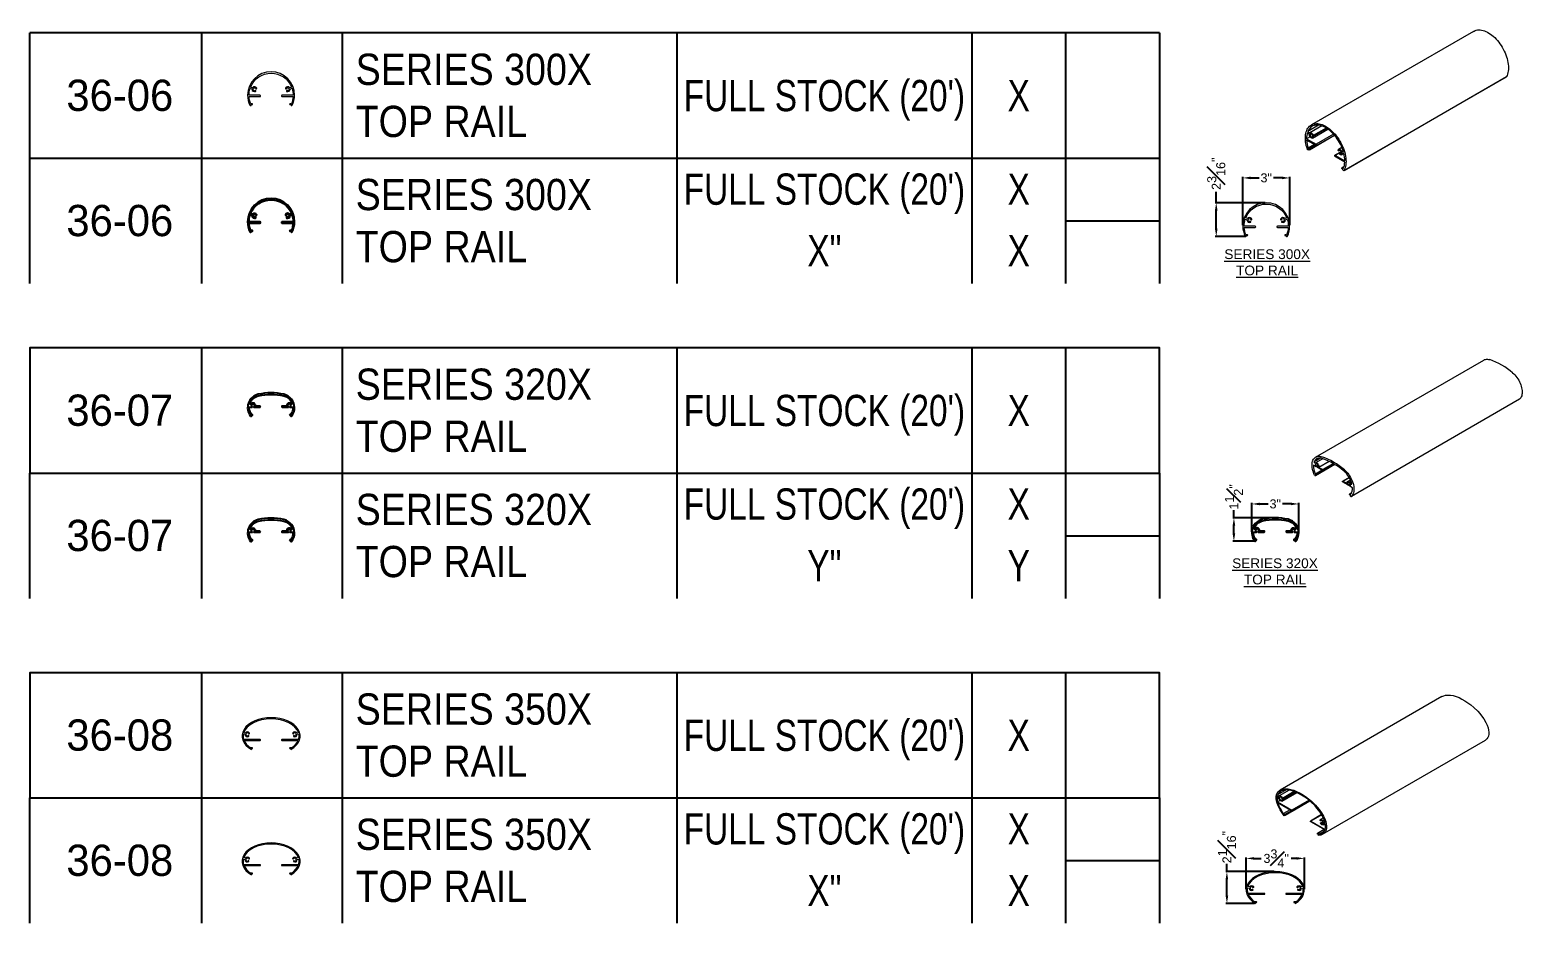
# Model space of a CAD drawing. Header units: inches. Extents: x -333 to 1223, y -450 to 45.
# Drawn here: x 85.8 to 181.2, y -138.1 to -80.9 of the extents above; entities that cross this region are included whole.
import ezdxf
from ezdxf.enums import TextEntityAlignment as Align

# ---------------------------------------------------------------- set-up
doc = ezdxf.new("R2010")
doc.units = ezdxf.units.IN
doc.header["$MEASUREMENT"] = 0
doc.layers.get('Defpoints').update_dxf_attribs({"color": 85})
for name, color, linetype in [('Detail', 251, 'Continuous'), ('Dims', 1, 'Continuous'), ('Lite', 9, 'Continuous'), ('NOTES', 7, 'Continuous'), ('PL', 252, 'Continuous')]:
    doc.layers.add(name, color=color, linetype=linetype)
doc.styles.add('Schedule', font='GOTHIC.TTF', dxfattribs={"width": 0.9})
doc.styles.add('SM0', font='arial.ttf', dxfattribs={"height": 0.575})
doc.styles.get("Standard").update_dxf_attribs({"font": 'arial.ttf'})
doc.styles.add('style-sm', font='arial.ttf', dxfattribs={"height": 0.25})
doc.dimstyles.new('Arch-sm', dxfattribs={"dimtxt": 0.25, "dimasz": 0.25, "dimexe": 0.0625, "dimexo": 0.0625, "dimgap": 0.125, "dimtad": 0, "dimdec": 4, "dimzin": 0, "dimdsep": 46, "dimlunit": 4, "dimtxsty": 'style-sm', "dimcen": 0.09, "dimclrd": 256, "dimclre": 256, "dimclrt": 7, "dimadec": 1, "dimazin": 1, "dimtfac": 1, "dimtdec": 4, "dimtofl": 0, "dimtmove": 0, "dimatfit": 3, "dimfxl": 0.18, "dimfrac": 1, "dimtolj": 1, "dimtzin": 0, "dimlwd": -1, "dimlwe": -1, "dimarcsym": 0})

# ---------------------------------------------------------------- blocks, each defined once
blk = doc.blocks.new('*D42')
at = {"layer": 'Defpoints', "color": 0, "transparency": 16777216}
for p in [(166.95, -111.225), (163.95, -113.06), (166.95, -113.06)]:
    blk.add_point(p, dxfattribs=at)
at = {"layer": 'Dims', "transparency": 16777216}
for p, q in [((163.95, -112.998), (163.95, -111.162)), ((164.45, -111.225), (164.995, -111.225)), ((166.45, -111.225), (165.906, -111.225)), ((166.95, -112.998), (166.95, -111.162))]:
    blk.add_line(p, q, dxfattribs=at)
for points in [[(164.45, -111.141), (164.45, -111.308), (163.95, -111.225)], [(166.45, -111.141), (166.45, -111.308), (166.95, -111.225)]]:
    blk.add_solid(points, dxfattribs=at)
at = {"layer": 'Dims', "color": 7, "transparency": 16777216, "insert": (165.45, -111.225), "char_height": 0.575, "attachment_point": 5, "style": 'SM0'}
blk.add_mtext('\\A1;3"', dxfattribs=at)
blk = doc.blocks.new('*D43')
at = {"layer": 'Defpoints', "color": 0, "transparency": 16777216}
for p in [(162.803, -112.115), (165.45, -112.115), (164.167, -113.615)]:
    blk.add_point(p, dxfattribs=at)
at = {"layer": 'Dims', "transparency": 16777216}
for p, q in [((162.803, -112.115), (162.803, -111.615)), ((165.388, -112.115), (162.741, -112.115)), ((162.803, -113.115), (162.803, -112.615)), ((164.105, -113.615), (162.741, -113.615))]:
    blk.add_line(p, q, dxfattribs=at)
for points in [[(162.72, -112.615), (162.887, -112.615), (162.803, -112.115)], [(162.72, -113.115), (162.887, -113.115), (162.803, -113.615)]]:
    blk.add_solid(points, dxfattribs=at)
at = {"layer": 'Dims', "color": 7, "transparency": 16777216, "insert": (162.803, -110.775), "char_height": 0.575, "attachment_point": 5, "rotation": 90, "style": 'SM0'}
blk.add_mtext('\\A1;1{\\H1.000000x;\\S1#2;}"', dxfattribs=at)
blk = doc.blocks.new('*D21')
at = {"layer": 'Defpoints', "color": 0, "transparency": 16777216}
for p in [(166.371, -90.36), (163.371, -93.446), (166.371, -93.446)]:
    blk.add_point(p, dxfattribs=at)
at = {"layer": 'Dims', "transparency": 16777216}
for p, q in [((163.371, -93.383), (163.371, -90.297)), ((163.871, -90.36), (164.415, -90.36)), ((165.871, -90.36), (165.326, -90.36)), ((166.371, -93.383), (166.371, -90.297))]:
    blk.add_line(p, q, dxfattribs=at)
for points in [[(163.871, -90.276), (163.871, -90.443), (163.371, -90.36)], [(165.871, -90.276), (165.871, -90.443), (166.371, -90.36)]]:
    blk.add_solid(points, dxfattribs=at)
at = {"layer": 'Dims', "color": 7, "transparency": 16777216, "insert": (164.871, -90.36), "char_height": 0.575, "attachment_point": 5, "style": 'SM0'}
blk.add_mtext('\\A1;3"', dxfattribs=at)
blk = doc.blocks.new('*D22')
at = {"layer": 'Defpoints', "color": 0, "transparency": 16777216}
for p in [(164.871, -91.946), (161.673, -94.111), (163.556, -94.111)]:
    blk.add_point(p, dxfattribs=at)
at = {"layer": 'Dims', "transparency": 16777216}
for p, q in [((161.673, -91.946), (161.673, -91.24)), ((164.808, -91.946), (161.61, -91.946)), ((161.673, -93.611), (161.673, -92.446)), ((163.494, -94.111), (161.61, -94.111))]:
    blk.add_line(p, q, dxfattribs=at)
for points in [[(161.589, -92.446), (161.756, -92.446), (161.673, -91.946)], [(161.589, -93.611), (161.756, -93.611), (161.673, -94.111)]]:
    blk.add_solid(points, dxfattribs=at)
at = {"layer": 'Dims', "color": 7, "transparency": 16777216, "insert": (161.673, -90.092), "char_height": 0.575, "attachment_point": 5, "rotation": 90, "style": 'SM0'}
blk.add_mtext('\\A1;2{\\H1.000000x;\\S3#16;}"', dxfattribs=at)
blk = doc.blocks.new('36-06-BLOCK-2')
for p, q in [((10.993, 0), (10.993, -8.015)), ((19.993, 0), (19.993, -8.015)), ((41.402, 0), (41.402, -8.015)), ((60.27, 0), (60.27, -8.015)), ((66.27, 0), (66.27, -8.015)), ((66.27, -4.007), (72.27, -4.007))]:
    blk.add_line(p, q)
blk.add_lwpolyline([(0, -8.015), (0, 0), (72.27, 0), (72.27, -8.015)])
blk.add_lwpolyline([(14.215, -3.686, 0.550447), (14.44, -3.828, 1), (14.413, -3.771, -0.550447), (14.278, -3.686, -0.804896), (14.458, -3.646, 1), (14.515, -3.62, 0.573199), (14.245, -3.593), (14.123, -3.549, -0.677505), (16.747, -3.549), (16.625, -3.593, 0.573199), (16.354, -3.62, 0.108097), (16.352, -3.633, 0.804896), (16.412, -3.646, -2.433516), (16.457, -3.771, 0.550447), (16.412, -3.8, 0.289951), (16.43, -3.828, 0.573199), (16.655, -3.675), (16.777, -3.63, -0.079736), (16.848, -4.072), (16.148, -4.072, 0.414214), (16.104, -4.116, 0.414214), (16.148, -4.159), (16.845, -4.159, -0.085132), (16.736, -4.624), (16.647, -4.624, 0.414214), (16.622, -4.649, 0.414214), (16.647, -4.674), (16.709, -4.674), (16.709, -4.694, 0.800743), (16.792, -4.712, 0.110653), (16.935, -4.072, 1), (13.935, -4.072, 0.110653), (14.078, -4.712, 0.800743), (14.161, -4.694), (14.161, -4.674), (14.223, -4.674, 1), (14.223, -4.624), (14.134, -4.624, -0.085132), (14.025, -4.159), (14.722, -4.159, 1), (14.722, -4.072), (14.022, -4.072, -0.079736), (14.093, -3.63), (14.215, -3.675, 0.017296)], format="xyb", close=True)
at = {"layer": 'NOTES', "style": 'Schedule'}
blk.add_text('36-06', height=2, dxfattribs=at).set_placement((5.755, -3.99), align=Align.MIDDLE_CENTER)
at = {"layer": 'NOTES', "insert": (20.847, -4.007), "char_height": 2, "width": 16.94967, "attachment_point": 4, "style": 'Schedule'}
blk.add_mtext('SERIES 300X TOP RAIL', dxfattribs=at)
at = {"layer": 'NOTES', "style": 'Schedule', "width": 0.8}
for tag, p in [('QTY', (63.27, -1.98)), ('LEN', (50.836, -1.98)), ('LEN2', (50.836, -5.925)), ('QTY2', (63.27, -5.925))]:
    blk.add_attdef(tag, text='', height=2, dxfattribs=at).set_placement(p, align=Align.MIDDLE_CENTER)
blk = doc.blocks.new('S300XTR')
at = {"layer": 'Detail', "lineweight": 0}
for p, q in [((9.504, 6.054), (-0.871, 0.065)), ((1.215, -2.853), (11.607, 3.147)), ((1.222, -2.845), (11.614, 3.154)), ((-0.406, 0.048), (-1.089, -0.347)), ((-0.203, 0.001), (-0.969, -0.441)), ((-0.952, -0.691), (-1.176, -0.82)), ((-1.176, -0.82), (-0.57, -1.17)), ((-0.57, -1.257), (-1.174, -0.908)), ((-1.009, -0.519), (-1.115, -0.413)), ((-1.089, -0.347), (-0.983, -0.452)), ((-0.987, -1.524), (0.613, -0.6)), ((0.123, -0.16), (-0.838, -0.714)), ((-0.807, -0.783), (0.192, -0.206)), ((-0.754, -0.647), (0.107, -0.149)), ((0.083, -0.134), (-0.749, -0.614)), ((0.547, -0.525), (-0.57, -1.17)), ((-0.543, -1.26), (0.609, -0.595)), ((-0.676, -1.196), (-1.079, -1.428)), ((-1.079, -1.428), (-1.002, -1.473)), ((-1.067, -1.536), (-1.023, -1.511)), ((-1.002, -1.523), (-1.056, -1.492)), ((-1.056, -1.492), (-1.056, -1.511)), ((-1.039, -1.502), (-1.056, -1.511)), ((-0.599, -1.24), (-1.002, -1.473)), ((0.896, -1.732), (0.638, -1.88)), ((0.895, -1.75), (0.665, -1.883)), ((0.665, -1.883), (1.271, -2.233)), ((1.087, -1.38), (0.871, -1.504)), ((0.888, -1.595), (0.938, -1.566)), ((0.934, -1.565), (0.893, -1.589)), ((1.032, -1.649), (0.902, -1.725)), ((1.042, -1.673), (0.933, -1.736)), ((1.064, -1.838), (1.208, -1.755)), ((1.164, -1.592), (1.078, -1.642)), ((1.078, -1.642), (1.184, -1.659)), ((1.21, -1.755), (1.104, -1.739)), ((1.269, -2.319), (0.665, -1.97)), ((1.221, -2.603), (1.082, -2.683)), ((1.217, -2.615), (1.097, -2.685)), ((1.097, -2.685), (1.174, -2.729)), ((1.151, -2.765), (1.097, -2.735)), ((1.151, -2.785), (1.151, -2.765))]:
    blk.add_line(p, q, dxfattribs=at)
at = {"layer": 'Detail', "lineweight": 0, "flags": 128}
for points in [[(9.504, 6.054), (9.537, 6.074), (9.608, 6.106), (9.683, 6.13), (9.762, 6.145), (9.845, 6.15), (9.931, 6.147), (10.02, 6.135), (10.111, 6.115), (10.204, 6.085), (10.298, 6.047), (10.392, 6), (10.487, 5.945), (10.582, 5.882), (10.676, 5.812), (10.769, 5.735), (10.86, 5.651), (10.948, 5.56), (11.034, 5.464), (11.117, 5.362), (11.197, 5.256), (11.272, 5.145), (11.342, 5.031), (11.408, 4.914), (11.469, 4.795), (11.524, 4.674), (11.574, 4.551), (11.617, 4.429), (11.654, 4.306), (11.684, 4.185), (11.708, 4.065), (11.725, 3.947), (11.736, 3.832), (11.739, 3.721), (11.735, 3.613), (11.725, 3.51), (11.707, 3.412), (11.683, 3.32), (11.652, 3.234), (11.615, 3.155)], [(11.615, 3.155), (11.607, 3.147)], [(-1.127, -1.488), (-1.165, -1.366), (-1.196, -1.244), (-1.22, -1.124), (-1.237, -1.006), (-1.248, -0.891), (-1.252, -0.78), (-1.248, -0.672), (-1.238, -0.569), (-1.221, -0.471), (-1.197, -0.378), (-1.167, -0.292), (-1.13, -0.212), (-1.086, -0.14), (-1.037, -0.074), (-0.982, -0.017), (-0.921, 0.032), (-0.855, 0.073), (-0.784, 0.106), (-0.709, 0.13), (-0.63, 0.145), (-0.547, 0.15), (-0.461, 0.147), (-0.372, 0.135), (-0.281, 0.115), (-0.189, 0.085), (-0.095, 0.047), (0, 0), (0.095, -0.055), (0.19, -0.118), (0.284, -0.188), (0.376, -0.265), (0.467, -0.349), (0.556, -0.44), (0.642, -0.536), (0.725, -0.638), (0.804, -0.744), (0.879, -0.855), (0.95, -0.969), (1.016, -1.086), (1.077, -1.205), (1.132, -1.326), (1.181, -1.449), (1.225, -1.571), (1.262, -1.694), (1.292, -1.815), (1.316, -1.935), (1.333, -2.053), (1.343, -2.168), (1.347, -2.279), (1.343, -2.387), (1.332, -2.49), (1.315, -2.588), (1.291, -2.68), (1.26, -2.766), (1.222, -2.845)], [(1.184, -1.659), (1.146, -1.537), (1.101, -1.416), (1.05, -1.296), (0.993, -1.176), (0.931, -1.059), (0.864, -0.945), (0.791, -0.834), (0.714, -0.727), (0.634, -0.624), (0.549, -0.527), (0.462, -0.436), (0.373, -0.352), (0.281, -0.274), (0.188, -0.204), (0.095, -0.142), (0.001, -0.087), (-0.093, -0.042), (-0.186, -0.005), (-0.278, 0.023), (-0.367, 0.042), (-0.454, 0.052), (-0.539, 0.052), (-0.619, 0.043), (-0.696, 0.025), (-0.769, -0.002), (-0.836, -0.039), (-0.898, -0.084), (-0.955, -0.138), (-1.006, -0.2), (-1.051, -0.269), (-1.089, -0.347)], [(-0.814, -0.785), (-0.844, -0.779), (-0.876, -0.764), (-0.907, -0.741), (-0.936, -0.711), (-0.962, -0.676), (-0.983, -0.637), (-0.999, -0.596), (-1.007, -0.556), (-1.009, -0.519)], [(-0.983, -0.452), (-0.962, -0.438), (-0.936, -0.432), (-0.906, -0.437), (-0.875, -0.45), (-0.844, -0.471), (-0.814, -0.5), (-0.787, -0.535), (-0.765, -0.574), (-0.749, -0.614)], [(-0.798, -0.612), (-0.812, -0.581), (-0.83, -0.553), (-0.852, -0.529), (-0.876, -0.512), (-0.9, -0.504), (-0.921, -0.504), (-0.938, -0.514), (-0.95, -0.532), (-0.954, -0.556), (-0.952, -0.585), (-0.943, -0.616), (-0.928, -0.647), (-0.908, -0.674), (-0.885, -0.695), (-0.861, -0.709), (-0.838, -0.714)], [(-0.838, -0.714), (-0.827, -0.717), (-0.817, -0.725), (-0.808, -0.737), (-0.801, -0.75), (-0.799, -0.764), (-0.8, -0.775), (-0.806, -0.782), (-0.814, -0.785)], [(-0.749, -0.614), (-0.746, -0.628), (-0.748, -0.639), (-0.754, -0.646), (-0.762, -0.648), (-0.773, -0.645), (-0.783, -0.637), (-0.792, -0.626), (-0.798, -0.612)], [(-1.056, -1.511), (-1.058, -1.524), (-1.064, -1.534), (-1.073, -1.538), (-1.085, -1.537), (-1.098, -1.53), (-1.11, -1.519), (-1.12, -1.505), (-1.127, -1.488)], [(-1.002, -1.473), (-0.994, -1.479), (-0.987, -1.489), (-0.982, -1.5), (-0.981, -1.51), (-0.982, -1.519), (-0.987, -1.524), (-0.994, -1.526), (-1.002, -1.523)], [(-0.57, -1.17), (-0.555, -1.182), (-0.543, -1.198), (-0.535, -1.217), (-0.532, -1.235), (-0.535, -1.25), (-0.543, -1.26), (-0.555, -1.262), (-0.57, -1.257)], [(0.665, -1.97), (0.65, -1.958), (0.638, -1.942), (0.63, -1.923), (0.627, -1.905), (0.63, -1.89), (0.638, -1.88), (0.65, -1.878), (0.665, -1.883)], [(0.893, -1.589), (0.887, -1.595), (0.878, -1.596), (0.868, -1.592), (0.857, -1.583), (0.849, -1.571), (0.843, -1.557), (0.841, -1.544), (0.844, -1.534)], [(0.844, -1.534), (0.86, -1.512), (0.882, -1.499), (0.909, -1.495), (0.939, -1.5), (0.97, -1.515), (1.001, -1.538), (1.031, -1.568), (1.057, -1.603), (1.078, -1.642)], [(0.933, -1.736), (0.956, -1.758), (0.98, -1.772), (1.003, -1.777), (1.023, -1.773), (1.038, -1.76), (1.047, -1.74), (1.05, -1.713), (1.045, -1.683), (1.033, -1.652), (1.016, -1.623), (0.995, -1.597), (0.971, -1.579), (0.947, -1.568), (0.925, -1.566), (0.907, -1.573), (0.893, -1.589)], [(0.909, -1.78), (0.901, -1.767), (0.895, -1.754), (0.894, -1.741), (0.896, -1.73), (0.903, -1.724), (0.912, -1.723), (0.922, -1.727), (0.933, -1.736)], [(1.104, -1.739), (1.102, -1.774), (1.094, -1.804), (1.078, -1.827), (1.057, -1.842), (1.031, -1.847), (1.002, -1.843), (0.971, -1.83), (0.939, -1.809), (0.909, -1.78)], [(1.097, -2.735), (1.089, -2.728), (1.082, -2.718), (1.077, -2.708), (1.076, -2.697), (1.077, -2.688), (1.082, -2.683), (1.089, -2.682), (1.097, -2.685)], [(1.222, -2.845), (1.215, -2.853), (1.205, -2.855), (1.193, -2.852), (1.18, -2.844), (1.168, -2.832), (1.159, -2.817), (1.153, -2.801), (1.151, -2.785)]]:
    blk.add_lwpolyline(points, dxfattribs=at)
at = {"layer": 'Detail', "lineweight": 0}
for centre, radius, start, end in [((0.086, -0.803), 1.262, 162.02939, 180.78497), ((1.02, -0.776), 2.198, 183.44321, 197.25229), ((-0.75, -2.25), 2.022, 0.49007, 14.17281), ((0.153, -2.277), 1.116, 336.10328, 357.84232)]:
    blk.add_arc(centre, radius, start, end, dxfattribs=at)
blk = doc.blocks.new('36-07-BLOCK-1')
for p, q in [((10.993, 0), (10.993, -8.015)), ((19.993, 0), (19.993, -8.015)), ((41.402, 0), (41.402, -8.015)), ((60.27, 0), (60.27, -8.015)), ((66.27, 0), (66.27, -8.015))]:
    blk.add_line(p, q)
blk.add_lwpolyline([(72.27, -8.015), (72.27, 0), (0, 0), (0, -8.015)])
blk.add_lwpolyline([(16.685, -3.686, -0.260812), (16.64, -3.766, 0.756782), (16.646, -3.788), (16.834, -3.788, -0.012579), (16.835, -3.827, -0.152838), (16.697, -4.269), (16.647, -4.269, 1), (16.647, -4.319), (16.698, -4.319), (16.698, -4.382), (16.718, -4.382, 0.230644), (16.749, -4.367, 0.167561), (16.935, -3.827, 0.350015), (16.254, -2.974, 0.112494), (14.616, -2.974, 0.549822), (14.121, -4.367, 0.230644), (14.152, -4.382), (14.172, -4.382), (14.172, -4.319), (14.223, -4.319, 1), (14.223, -4.269), (14.173, -4.269, -0.165736), (14.036, -3.788), (14.223, -3.788, 0.414214), (14.235, -3.776, 0.260812), (14.23, -3.766, -0.260812), (14.185, -3.686, -1), (14.372, -3.686, -0.260812), (14.328, -3.766, 0.756782), (14.334, -3.788), (14.548, -3.788), (14.56, -3.776), (14.572, -3.788), (14.716, -3.788, 0.414214), (14.747, -3.757, 0.414214), (14.716, -3.726), (14.43, -3.726, 0.063744), (14.435, -3.686, 0.718384), (14.154, -3.592, -0.865146), (14.085, -3.553, -0.251537), (14.638, -3.071, -0.112494), (16.232, -3.071, -0.251537), (16.785, -3.553, -0.090509), (16.788, -3.567, -0.718384), (16.716, -3.592, 0.819663), (16.44, -3.726), (16.154, -3.726, 1), (16.154, -3.788), (16.298, -3.788), (16.31, -3.776), (16.322, -3.788), (16.536, -3.788, 0.414214), (16.548, -3.776, 0.260812), (16.542, -3.766, -0.260812), (16.498, -3.686, -1)], format="xyb", close=True)
at = {"layer": 'NOTES', "style": 'Schedule'}
blk.add_text('36-07', height=2, dxfattribs=at).set_placement((5.755, -3.99), align=Align.MIDDLE_CENTER)
at = {"layer": 'NOTES', "insert": (20.847, -4.007), "char_height": 2, "width": 16.94967, "attachment_point": 4, "style": 'Schedule'}
blk.add_mtext('SERIES 320X TOP RAIL', dxfattribs=at)
at = {"layer": 'NOTES', "style": 'Schedule', "width": 0.8}
for tag, p in [('LEN', (50.836, -4.007)), ('QTY', (63.27, -4.007))]:
    blk.add_attdef(tag, text='', height=2, dxfattribs=at).set_placement(p, align=Align.MIDDLE_CENTER)
blk = doc.blocks.new('36-07-BLOCK-2')
for p, q in [((10.993, 0), (10.993, -8.015)), ((19.993, 0), (19.993, -8.015)), ((41.402, 0), (41.402, -8.015)), ((60.27, 0), (60.27, -8.015)), ((66.27, 0), (66.27, -8.015)), ((66.27, -4.007), (72.27, -4.007))]:
    blk.add_line(p, q)
blk.add_lwpolyline([(0, -8.015), (0, 0), (72.27, 0), (72.27, -8.015)])
blk.add_lwpolyline([(16.685, -3.686, -0.260812), (16.64, -3.766, 0.756782), (16.646, -3.788), (16.834, -3.788, -0.012579), (16.835, -3.827, -0.152838), (16.697, -4.269), (16.647, -4.269, 1), (16.647, -4.319), (16.698, -4.319), (16.698, -4.382), (16.718, -4.382, 0.230644), (16.749, -4.367, 0.167561), (16.935, -3.827, 0.350015), (16.254, -2.974, 0.112494), (14.616, -2.974, 0.549822), (14.121, -4.367, 0.230644), (14.152, -4.382), (14.172, -4.382), (14.172, -4.319), (14.223, -4.319, 1), (14.223, -4.269), (14.173, -4.269, -0.165736), (14.036, -3.788), (14.223, -3.788, 0.414214), (14.235, -3.776, 0.260812), (14.23, -3.766, -0.260812), (14.185, -3.686, -1), (14.372, -3.686, -0.260812), (14.328, -3.766, 0.756782), (14.334, -3.788), (14.548, -3.788), (14.56, -3.776), (14.572, -3.788), (14.716, -3.788, 0.414214), (14.747, -3.757, 0.414214), (14.716, -3.726), (14.43, -3.726, 0.063744), (14.435, -3.686, 0.718384), (14.154, -3.592, -0.865146), (14.085, -3.553, -0.251537), (14.638, -3.071, -0.112494), (16.232, -3.071, -0.251537), (16.785, -3.553, -0.090509), (16.788, -3.567, -0.718384), (16.716, -3.592, 0.819663), (16.44, -3.726), (16.154, -3.726, 1), (16.154, -3.788), (16.298, -3.788), (16.31, -3.776), (16.322, -3.788), (16.536, -3.788, 0.414214), (16.548, -3.776, 0.260812), (16.542, -3.766, -0.260812), (16.498, -3.686, -1)], format="xyb", close=True)
at = {"layer": 'NOTES', "style": 'Schedule'}
blk.add_text('36-07', height=2, dxfattribs=at).set_placement((5.755, -3.99), align=Align.MIDDLE_CENTER)
at = {"layer": 'NOTES', "insert": (20.847, -4.007), "char_height": 2, "width": 16.94967, "attachment_point": 4, "style": 'Schedule'}
blk.add_mtext('SERIES 320X TOP RAIL', dxfattribs=at)
at = {"layer": 'NOTES', "style": 'Schedule', "width": 0.8}
for tag, p in [('QTY', (63.27, -1.98)), ('LEN', (50.836, -1.98)), ('LEN2', (50.836, -5.925)), ('QTY2', (63.27, -5.925))]:
    blk.add_attdef(tag, text='', height=2, dxfattribs=at).set_placement(p, align=Align.MIDDLE_CENTER)
blk = doc.blocks.new('*D115')
at = {"layer": 'Defpoints', "color": 0, "transparency": 16777216}
for p in [(165.45, -134.752), (162.355, -136.793), (164.188, -136.793)]:
    blk.add_point(p, dxfattribs=at)
at = {"layer": 'Dims', "transparency": 16777216}
for p, q in [((162.355, -134.752), (162.355, -134.252)), ((165.388, -134.752), (162.292, -134.752)), ((162.355, -136.293), (162.355, -135.252)), ((164.125, -136.793), (162.292, -136.793))]:
    blk.add_line(p, q, dxfattribs=at)
for points in [[(162.271, -135.252), (162.438, -135.252), (162.355, -134.752)], [(162.271, -136.293), (162.438, -136.293), (162.355, -136.793)]]:
    blk.add_solid(points, dxfattribs=at)
at = {"layer": 'Dims', "color": 7, "transparency": 16777216, "insert": (162.355, -133.187), "char_height": 0.575, "attachment_point": 5, "rotation": 90, "style": 'SM0'}
blk.add_mtext('\\A1;2{\\H1.000000x;\\S1#16;}"', dxfattribs=at)
blk = doc.blocks.new('*D116')
at = {"layer": 'Defpoints', "color": 0, "transparency": 16777216}
for p in [(167.31, -133.907), (163.59, -135.929), (167.31, -135.929)]:
    blk.add_point(p, dxfattribs=at)
at = {"layer": 'Dims', "transparency": 16777216}
for p, q in [((163.59, -135.866), (163.59, -133.844)), ((164.09, -133.907), (164.55, -133.907)), ((166.81, -133.907), (166.465, -133.907)), ((167.31, -135.866), (167.31, -133.844))]:
    blk.add_line(p, q, dxfattribs=at)
for points in [[(164.09, -133.823), (164.09, -133.99), (163.59, -133.907)], [(166.81, -133.823), (166.81, -133.99), (167.31, -133.907)]]:
    blk.add_solid(points, dxfattribs=at)
at = {"layer": 'Dims', "color": 7, "transparency": 16777216, "insert": (165.507, -133.907), "char_height": 0.575, "attachment_point": 5, "style": 'SM0'}
blk.add_mtext('\\A1;3{\\H1.000000x;\\S3#4;}"', dxfattribs=at)
blk = doc.blocks.new('S350XTR')
at = {"layer": 'Detail', "linetype": 'Continuous', "lineweight": 0}
for p, q in [((8.917, 6.263), (-1.439, 0.285)), ((1.283, -2.544), (11.698, 3.469)), ((-1.039, 0.292), (-1.595, -0.029)), ((-0.863, 0.276), (-1.49, -0.086)), ((-0.453, 0.159), (-1.352, -0.36)), ((-1.319, -0.428), (-0.367, 0.121)), ((-1.279, -0.28), (-0.493, 0.174)), ((-0.528, 0.186), (-1.274, -0.245)), ((-1.53, -0.177), (-1.615, -0.101)), ((-1.595, -0.029), (-1.511, -0.105)), ((-1.432, -0.383), (-1.595, -0.477)), ((-1.595, -0.477), (-0.679, -1.006)), ((-0.679, -1.056), (-1.579, -0.537)), ((0.471, -0.414), (-1.171, -1.362)), ((-1.112, -1.326), (0.469, -0.413)), ((0.42, -0.372), (-0.679, -1.006)), ((-0.663, -1.058), (0.463, -0.408)), ((-0.801, -0.986), (-1.215, -1.225)), ((-1.215, -1.225), (-1.127, -1.275)), ((-1.127, -1.324), (-1.171, -1.299)), ((-1.171, -1.299), (-1.171, -1.362)), ((-0.713, -1.036), (-1.127, -1.275)), ((1.224, -1.286), (0.508, -1.699)), ((1.228, -1.293), (0.523, -1.7)), ((0.523, -1.7), (1.44, -2.229)), ((1.424, -2.27), (0.523, -1.75)), ((1.334, -1.494), (1.141, -1.605)), ((1.162, -1.689), (1.201, -1.667)), ((1.296, -1.739), (1.163, -1.816)), ((1.198, -1.667), (1.166, -1.685)), ((1.309, -1.765), (1.196, -1.831)), ((1.335, -1.941), (1.451, -1.874)), ((1.421, -1.722), (1.356, -1.76)), ((1.356, -1.76), (1.439, -1.781)), ((1.459, -1.876), (1.375, -1.854)), ((1.377, -2.243), (0.957, -2.485)), ((1.385, -2.248), (0.972, -2.487)), ((0.972, -2.487), (1.059, -2.537)), ((1.015, -2.561), (0.972, -2.536)), ((1.015, -2.624), (1.015, -2.561)), ((1.371, -2.357), (1.059, -2.537))]:
    blk.add_line(p, q, dxfattribs=at)
at = {"layer": 'Detail', "linetype": 'Continuous', "lineweight": 0, "flags": 128}
for points in [[(8.917, 6.263), (9.04, 6.325), (9.138, 6.352), (9.243, 6.367), (9.472, 6.359), (9.647, 6.326), (9.826, 6.273), (10.013, 6.199), (10.202, 6.108), (10.392, 6), (10.582, 5.875), (10.775, 5.731), (10.965, 5.571), (11.214, 5.327), (11.336, 5.19), (11.452, 5.046), (11.6, 4.837), (11.732, 4.609), (11.811, 4.439), (11.874, 4.263), (11.908, 4.12), (11.924, 3.98), (11.92, 3.853), (11.896, 3.737), (11.857, 3.642), (11.802, 3.561), (11.698, 3.469)], [(-1.171, -1.362), (-1.309, -1.176), (-1.437, -0.975), (-1.545, -0.766), (-1.631, -0.544), (-1.667, -0.401), (-1.686, -0.259), (-1.685, -0.13), (-1.664, -0.011), (-1.627, 0.086), (-1.574, 0.169), (-1.475, 0.262), (-1.353, 0.325), (-1.254, 0.352), (-1.149, 0.367), (-0.92, 0.359), (-0.745, 0.326), (-0.566, 0.273), (-0.379, 0.199), (-0.19, 0.108), (0, 0), (0.19, -0.125), (0.383, -0.269), (0.573, -0.429), (0.822, -0.673), (0.943, -0.81), (1.06, -0.954), (1.207, -1.163), (1.34, -1.391), (1.419, -1.561), (1.482, -1.737), (1.516, -1.88), (1.532, -2.02), (1.528, -2.147), (1.504, -2.263), (1.464, -2.358), (1.41, -2.439), (1.306, -2.53), (1.179, -2.591), (1.015, -2.624)], [(1.439, -1.781), (1.386, -1.612), (1.31, -1.439), (1.188, -1.222), (1.043, -1.013), (0.924, -0.864), (0.799, -0.724), (0.532, -0.465), (0.339, -0.305), (0.143, -0.163), (-0.06, -0.034), (-0.263, 0.075), (-0.462, 0.163), (-0.658, 0.231), (-0.856, 0.276), (-1.047, 0.293), (-1.197, 0.281), (-1.337, 0.242), (-1.458, 0.169), (-1.557, 0.054), (-1.595, -0.029)], [(-1.324, -0.43), (-1.357, -0.427), (-1.392, -0.413), (-1.427, -0.387), (-1.461, -0.353), (-1.489, -0.312), (-1.511, -0.267), (-1.525, -0.221), (-1.53, -0.177)], [(-1.511, -0.105), (-1.489, -0.085), (-1.46, -0.077), (-1.427, -0.081), (-1.392, -0.097), (-1.357, -0.123), (-1.324, -0.158), (-1.296, -0.2), (-1.274, -0.245)], [(-1.322, -0.248), (-1.343, -0.208), (-1.372, -0.175), (-1.404, -0.153), (-1.435, -0.147), (-1.459, -0.158), (-1.473, -0.183), (-1.475, -0.219), (-1.465, -0.26), (-1.443, -0.301), (-1.414, -0.334), (-1.382, -0.354), (-1.352, -0.36)], [(-1.352, -0.36), (-1.342, -0.361), (-1.331, -0.368), (-1.322, -0.379), (-1.314, -0.392), (-1.311, -0.406), (-1.311, -0.418), (-1.316, -0.426), (-1.324, -0.43)], [(-1.274, -0.245), (-1.271, -0.258), (-1.272, -0.27), (-1.277, -0.278), (-1.285, -0.282), (-1.295, -0.28), (-1.306, -0.273), (-1.315, -0.262), (-1.322, -0.248)], [(-1.127, -1.275), (-1.119, -1.282), (-1.112, -1.291), (-1.107, -1.302), (-1.106, -1.312), (-1.107, -1.321), (-1.112, -1.326), (-1.119, -1.327), (-1.127, -1.324)], [(-0.679, -1.006), (-0.671, -1.013), (-0.663, -1.022), (-0.659, -1.033), (-0.657, -1.044), (-0.659, -1.052), (-0.663, -1.058), (-0.671, -1.059), (-0.679, -1.056)], [(0.523, -1.75), (0.515, -1.744), (0.508, -1.734), (0.503, -1.723), (0.502, -1.713), (0.503, -1.704), (0.508, -1.699), (0.515, -1.697), (0.523, -1.7)], [(1.166, -1.685), (1.16, -1.69), (1.15, -1.69), (1.139, -1.685), (1.129, -1.675), (1.121, -1.663), (1.116, -1.649), (1.116, -1.636), (1.119, -1.626)], [(1.119, -1.626), (1.14, -1.606), (1.168, -1.597), (1.201, -1.599), (1.236, -1.614), (1.272, -1.639), (1.305, -1.673), (1.333, -1.715), (1.356, -1.76)], [(1.169, -1.869), (1.161, -1.856), (1.156, -1.842), (1.155, -1.83), (1.159, -1.82), (1.166, -1.815), (1.176, -1.815), (1.186, -1.821), (1.196, -1.831)], [(1.196, -1.831), (1.227, -1.86), (1.259, -1.877), (1.288, -1.877), (1.309, -1.862), (1.32, -1.833), (1.318, -1.794), (1.303, -1.753), (1.279, -1.714), (1.248, -1.685), (1.216, -1.669), (1.188, -1.669), (1.166, -1.685)], [(1.375, -1.854), (1.37, -1.892), (1.356, -1.922), (1.334, -1.941), (1.305, -1.949), (1.272, -1.946), (1.237, -1.93), (1.201, -1.904), (1.169, -1.869)], [(0.972, -2.536), (0.963, -2.529), (0.957, -2.52), (0.952, -2.51), (0.95, -2.499), (0.952, -2.491), (0.957, -2.485), (0.963, -2.484), (0.972, -2.487)]]:
    blk.add_lwpolyline(points, dxfattribs=at)
at = {"layer": 'Detail', "linetype": 'Continuous', "lineweight": 0}
for centre, radius, start, end in [((-0.701, -0.239), 0.926, 170.85425, 194.88896), ((0.671, 0.225), 2.378, 198.90655, 217.54957), ((0.701, -2.015), 0.771, 343.4465, 10.389), ((1.002, -2.072), 0.469, 277.02958, 334.04973)]:
    blk.add_arc(centre, radius, start, end, dxfattribs=at)
blk = doc.blocks.new('*U113')
at = {"layer": 'Detail', "linetype": 'Continuous', "lineweight": 0}
for p, q in [((-1.528, 0.111), (9.233, 6.324)), ((11.525, 3.813), (0.765, -2.399)), ((-1.212, 0.048), (-1.616, -0.185)), ((-1.541, -0.251), (-1.082, 0.014)), ((-1.492, -0.499), (-1.66, -0.402)), ((-0.289, -0.364), (-1.538, -1.085)), ((-1.107, -0.721), (-1.537, -0.97)), ((-1.063, -0.747), (-1.492, -0.995)), ((-1.371, -0.413), (-1.486, -0.48)), ((-1.365, -0.431), (-1.485, -0.5)), ((-0.29, -0.363), (-1.477, -1.048)), ((-1.401, -0.531), (-1.371, -0.513)), ((-1.371, -0.514), (-1.399, -0.53)), ((-1.202, -0.667), (-1.393, -0.556)), ((-0.652, -0.163), (-1.308, -0.541)), ((-1.308, -0.541), (-1.052, -0.689)), ((-1.191, -0.661), (-1.202, -0.667)), ((-1.191, -0.661), (-1.202, -0.667)), ((-1.181, -0.679), (-1.191, -0.661)), ((-1.052, -0.753), (-1.181, -0.679)), ((-0.387, -0.305), (-1.052, -0.689)), ((-0.321, -0.345), (-1.032, -0.755)), ((-1.538, -1.085), (-1.556, -1.075)), ((-1.538, -1.021), (-1.538, -1.085)), ((-1.492, -1.047), (-1.538, -1.021)), ((-1.537, -0.97), (-1.492, -0.995)), ((0.213, -1.429), (0.63, -1.188)), ((0.635, -1.198), (0.233, -1.43)), ((0.233, -1.43), (0.489, -1.578)), ((0.362, -1.57), (0.233, -1.495)), ((0.373, -1.563), (0.362, -1.57)), ((0.373, -1.563), (0.362, -1.57)), ((0.383, -1.582), (0.373, -1.563)), ((0.575, -1.692), (0.383, -1.582)), ((0.525, -1.444), (0.709, -1.338)), ((0.695, -1.606), (0.58, -1.673)), ((0.702, -1.624), (0.582, -1.693)), ((0.666, -1.724), (0.696, -1.706)), ((0.695, -1.707), (0.668, -1.723)), ((0.841, -1.846), (0.673, -1.749)), ((0.789, -1.551), (0.735, -1.582)), ((0.658, -2.244), (0.785, -2.171)), ((0.778, -2.186), (0.674, -2.246)), ((0.674, -2.246), (0.718, -2.271)), ((0.719, -2.323), (0.674, -2.297)), ((0.719, -2.388), (0.719, -2.323)), ((0.737, -2.399), (0.719, -2.388))]:
    blk.add_line(p, q, dxfattribs=at)
at = {"layer": 'Detail', "linetype": 'Continuous', "lineweight": 0, "flags": 128}
for points in [[(9.233, 6.324), (9.287, 6.351), (9.347, 6.37), (9.41, 6.379), (9.477, 6.379), (9.547, 6.37), (9.619, 6.351)], [(11.083, 5.506), (11.155, 5.441), (11.225, 5.37), (11.292, 5.293), (11.356, 5.21), (11.415, 5.123), (11.47, 5.033), (11.519, 4.939), (11.563, 4.844), (11.601, 4.747), (11.633, 4.651), (11.658, 4.555), (11.676, 4.461), (11.688, 4.369), (11.692, 4.28), (11.688, 4.195), (11.678, 4.116), (11.661, 4.042), (11.637, 3.974), (11.606, 3.913), (11.569, 3.859), (11.525, 3.813)], [(-1.584, -1.043), (-1.627, -0.948), (-1.664, -0.851), (-1.695, -0.755), (-1.719, -0.659), (-1.736, -0.565), (-1.747, -0.473), (-1.75, -0.385), (-1.746, -0.301), (-1.735, -0.222), (-1.716, -0.149), (-1.691, -0.082), (-1.66, -0.022), (-1.622, 0.031), (-1.578, 0.075), (-1.528, 0.111), (-1.473, 0.139), (-1.414, 0.157), (-1.35, 0.166), (-1.283, 0.166), (-1.214, 0.157), (-1.141, 0.139)], [(-1.616, -0.185), (-1.618, -0.198), (-1.616, -0.214), (-1.609, -0.23), (-1.6, -0.245), (-1.588, -0.257), (-1.575, -0.264), (-1.563, -0.265), (-1.554, -0.261)], [(-1.554, -0.261), (-1.532, -0.247), (-1.505, -0.242), (-1.475, -0.247), (-1.443, -0.261), (-1.412, -0.283), (-1.382, -0.313), (-1.355, -0.348), (-1.332, -0.387), (-1.316, -0.428), (-1.306, -0.469), (-1.303, -0.507), (-1.308, -0.541)], [(-1.399, -0.53), (-1.379, -0.522), (-1.366, -0.505), (-1.359, -0.481), (-1.361, -0.451), (-1.369, -0.418), (-1.385, -0.386), (-1.406, -0.357), (-1.43, -0.334), (-1.455, -0.32), (-1.48, -0.314), (-1.501, -0.319), (-1.516, -0.333), (-1.525, -0.356), (-1.526, -0.385), (-1.519, -0.417), (-1.506, -0.449), (-1.486, -0.48)], [(-1.486, -0.48), (-1.484, -0.484), (-1.482, -0.488), (-1.481, -0.492), (-1.482, -0.496), (-1.483, -0.499), (-1.486, -0.5), (-1.489, -0.501), (-1.492, -0.499)], [(-1.393, -0.556), (-1.397, -0.554), (-1.4, -0.55), (-1.402, -0.546), (-1.404, -0.541), (-1.404, -0.537), (-1.403, -0.534), (-1.402, -0.531), (-1.399, -0.53)], [(-1.052, -0.689), (-1.041, -0.697), (-1.032, -0.71), (-1.026, -0.724), (-1.024, -0.737), (-1.026, -0.748), (-1.032, -0.755), (-1.041, -0.757), (-1.052, -0.753)], [(0.323, -0.706), (0.395, -0.771), (0.465, -0.843), (0.532, -0.92), (0.595, -1.003), (0.654, -1.089), (0.709, -1.18), (0.759, -1.273), (0.803, -1.369), (0.841, -1.465), (0.873, -1.562), (0.898, -1.658), (0.916, -1.752), (0.927, -1.844), (0.931, -1.933), (0.928, -2.017), (0.918, -2.097), (0.9, -2.171), (0.876, -2.239), (0.845, -2.3), (0.808, -2.353), (0.765, -2.399)], [(-1.492, -0.995), (-1.484, -1.002), (-1.477, -1.012), (-1.472, -1.023), (-1.47, -1.034), (-1.472, -1.043), (-1.477, -1.048), (-1.484, -1.05), (-1.492, -1.047)], [(0.233, -1.495), (0.222, -1.486), (0.213, -1.474), (0.207, -1.46), (0.205, -1.447), (0.207, -1.435), (0.213, -1.429), (0.222, -1.427), (0.233, -1.43)], [(0.489, -1.578), (0.484, -1.539), (0.487, -1.504), (0.497, -1.475), (0.514, -1.453), (0.536, -1.439), (0.563, -1.435), (0.593, -1.44), (0.625, -1.455), (0.656, -1.477), (0.686, -1.507), (0.713, -1.543), (0.735, -1.582)], [(0.668, -1.723), (0.687, -1.715), (0.701, -1.698), (0.707, -1.674), (0.706, -1.644), (0.697, -1.611), (0.682, -1.579), (0.661, -1.55), (0.637, -1.527), (0.611, -1.513), (0.587, -1.507), (0.566, -1.512), (0.551, -1.526), (0.542, -1.549), (0.541, -1.578), (0.547, -1.61), (0.561, -1.642), (0.58, -1.673)], [(0.58, -1.673), (0.583, -1.677), (0.584, -1.681), (0.585, -1.685), (0.585, -1.689), (0.583, -1.692), (0.581, -1.693), (0.578, -1.694), (0.575, -1.692)], [(0.673, -1.749), (0.67, -1.747), (0.667, -1.743), (0.664, -1.739), (0.663, -1.734), (0.663, -1.73), (0.663, -1.727), (0.665, -1.724), (0.668, -1.723)], [(0.735, -1.582), (0.744, -1.597), (0.756, -1.61), (0.769, -1.617), (0.781, -1.62), (0.791, -1.616), (0.797, -1.607), (0.799, -1.594), (0.797, -1.578)], [(0.674, -2.297), (0.665, -2.29), (0.658, -2.281), (0.653, -2.27), (0.651, -2.259), (0.653, -2.25), (0.658, -2.244), (0.665, -2.243), (0.674, -2.246)]]:
    blk.add_lwpolyline(points, dxfattribs=at)
at = {"layer": 'Detail', "linetype": 'Continuous', "lineweight": 0}
for centre, radius, start, end in [((8.201, 2.204), 4.384, 48.8842, 71.12118), ((-1.266, -0.319), 0.374, 67.3228, 159.13417), ((-2.56, -4.009), 4.384, 48.8842, 71.12118), ((-2.484, -3.978), 4.23, 48.79157, 71.21381), ((-0.372, -0.421), 1.288, 179.19069, 205.23109), ((-0.751, -2.009), 1.607, 15.52991, 49.0073), ((-1.516, -1.012), 0.0742, 204.82477, 237.69449), ((0.258, -1.908), 0.586, 321.71693, 6.09872), ((0.751, -2.38), 0.0233, 232.62224, 305.69565)]:
    blk.add_arc(centre, radius, start, end, dxfattribs=at)
blk = doc.blocks.new('36-08-BLOCK-1')
for p, q in [((10.993, 0), (10.993, -8.015)), ((19.993, 0), (19.993, -8.015)), ((41.402, 0), (41.402, -8.015)), ((60.27, 0), (60.27, -8.015)), ((66.27, 0), (66.27, -8.015))]:
    blk.add_line(p, q)
at = {"linetype": 'Continuous', "lineweight": 15}
for p, q in [((13.66, -3.917), (13.757, -3.944)), ((13.779, -3.86), (13.682, -3.833)), ((14.741, -4.282), (13.682, -4.282)), ((13.701, -4.332), (14.741, -4.332)), ((17.188, -4.282), (16.129, -4.282)), ((16.129, -4.332), (17.169, -4.332)), ((17.188, -3.833), (17.091, -3.86)), ((17.113, -3.944), (17.21, -3.917)), ((14.223, -4.81), (14.122, -4.81)), ((14.172, -4.859), (14.223, -4.859)), ((14.172, -4.922), (14.172, -4.859)), ((16.748, -4.81), (16.647, -4.81)), ((16.647, -4.859), (16.698, -4.859)), ((16.698, -4.859), (16.698, -4.922))]:
    blk.add_line(p, q, dxfattribs=at)
blk.add_lwpolyline([(72.27, -8.015), (72.27, 0), (0, 0), (0, -8.015)])
for centre, radius, start, end in [((13.915, -3.942), 0.158, 29.4085, 149.0998), ((16.955, -3.942), 0.158, 30.9002, 150.5915), ((13.915, -3.942), 0.158, 180.90079, 300.59149), ((13.915, -3.942), 0.0951, 29.4085, 300.59149), ((13.979, -4.051), 0.0315, 300.59149, 120.59149), ((14.025, -3.879), 0.0315, 209.4085, 29.4085), ((14.741, -4.307), 0.025, 270, 90), ((16.129, -4.307), 0.025, 90, 270), ((16.845, -3.879), 0.0315, 150.5915, 330.5915), ((16.891, -4.051), 0.0315, 59.40851, 239.40851), ((16.955, -3.942), 0.0951, 239.40851, 150.5915), ((16.955, -3.942), 0.158, 239.40851, 359.09921), ((14.223, -4.834), 0.0246, 270, 90), ((16.647, -4.834), 0.0246, 90, 270)]:
    blk.add_arc(centre, radius, start, end, dxfattribs=at)
for major_axis, ratio, start_param, end_param in [((1.86, 0), 0.632429, 5.458519, 10.249444), ((1.79, 0), 0.618039, 0.204676, 2.936917), ((1.79, 0), 0.618039, 3.013545, 3.345169), ((1.79, 0), 0.618039, 3.391558, 3.888553), ((1.79, 0), 0.618039, 5.536224, 6.03322), ((1.79, 0), 0.618039, 6.079609, 6.411233)]:
    blk.add_ellipse((15.435, -4.058), major_axis=major_axis, ratio=ratio, start_param=start_param, end_param=end_param, dxfattribs=at)
at = {"layer": 'NOTES', "style": 'Schedule'}
blk.add_text('36-08', height=2, dxfattribs=at).set_placement((5.755, -3.99), align=Align.MIDDLE_CENTER)
at = {"layer": 'NOTES', "insert": (20.847, -4.007), "char_height": 2, "width": 16.94967, "attachment_point": 4, "style": 'Schedule'}
blk.add_mtext('SERIES 350X TOP RAIL', dxfattribs=at)
at = {"layer": 'NOTES', "style": 'Schedule', "width": 0.8}
for tag, p in [('LEN', (50.836, -4.007)), ('QTY', (63.27, -4.007))]:
    blk.add_attdef(tag, text='', height=2, dxfattribs=at).set_placement(p, align=Align.MIDDLE_CENTER)
blk = doc.blocks.new('36-08-BLOCK-2')
for p, q in [((10.993, 0), (10.993, -8.015)), ((19.993, 0), (19.993, -8.015)), ((41.402, 0), (41.402, -8.015)), ((60.27, 0), (60.27, -8.015)), ((66.27, 0), (66.27, -8.015)), ((66.27, -4.007), (72.27, -4.007))]:
    blk.add_line(p, q)
at = {"linetype": 'Continuous', "lineweight": 15}
for p, q in [((13.66, -3.917), (13.757, -3.944)), ((13.779, -3.86), (13.682, -3.833)), ((14.741, -4.282), (13.682, -4.282)), ((13.701, -4.332), (14.741, -4.332)), ((17.188, -4.282), (16.129, -4.282)), ((16.129, -4.332), (17.169, -4.332)), ((17.188, -3.833), (17.091, -3.86)), ((17.113, -3.944), (17.21, -3.917)), ((14.223, -4.81), (14.122, -4.81)), ((14.172, -4.859), (14.223, -4.859)), ((14.172, -4.922), (14.172, -4.859)), ((16.748, -4.81), (16.647, -4.81)), ((16.647, -4.859), (16.698, -4.859)), ((16.698, -4.859), (16.698, -4.922))]:
    blk.add_line(p, q, dxfattribs=at)
blk.add_lwpolyline([(0, -8.015), (0, 0), (72.27, 0), (72.27, -8.015)])
for centre, radius, start, end in [((13.915, -3.942), 0.158, 29.4085, 149.0998), ((16.955, -3.942), 0.158, 30.9002, 150.5915), ((13.915, -3.942), 0.158, 180.90079, 300.59149), ((13.915, -3.942), 0.0951, 29.4085, 300.59149), ((13.979, -4.051), 0.0315, 300.59149, 120.59149), ((14.025, -3.879), 0.0315, 209.4085, 29.4085), ((14.741, -4.307), 0.025, 270, 90), ((16.129, -4.307), 0.025, 90, 270), ((16.845, -3.879), 0.0315, 150.5915, 330.5915), ((16.891, -4.051), 0.0315, 59.40851, 239.40851), ((16.955, -3.942), 0.0951, 239.40851, 150.5915), ((16.955, -3.942), 0.158, 239.40851, 359.09921), ((14.223, -4.834), 0.0246, 270, 90), ((16.647, -4.834), 0.0246, 90, 270)]:
    blk.add_arc(centre, radius, start, end, dxfattribs=at)
for major_axis, ratio, start_param, end_param in [((1.86, 0), 0.632429, 5.458519, 10.249444), ((1.79, 0), 0.618039, 0.204676, 2.936917), ((1.79, 0), 0.618039, 3.013545, 3.345169), ((1.79, 0), 0.618039, 3.391558, 3.888553), ((1.79, 0), 0.618039, 5.536224, 6.03322), ((1.79, 0), 0.618039, 6.079609, 6.411233)]:
    blk.add_ellipse((15.435, -4.058), major_axis=major_axis, ratio=ratio, start_param=start_param, end_param=end_param, dxfattribs=at)
at = {"layer": 'NOTES', "style": 'Schedule'}
blk.add_text('36-08', height=2, dxfattribs=at).set_placement((5.755, -3.99), align=Align.MIDDLE_CENTER)
at = {"layer": 'NOTES', "insert": (20.847, -4.007), "char_height": 2, "width": 16.94967, "attachment_point": 4, "style": 'Schedule'}
blk.add_mtext('SERIES 350X TOP RAIL', dxfattribs=at)
at = {"layer": 'NOTES', "style": 'Schedule', "width": 0.8}
for tag, p in [('QTY', (63.27, -1.98)), ('LEN', (50.836, -1.98)), ('LEN2', (50.836, -5.925)), ('QTY2', (63.27, -5.925))]:
    blk.add_attdef(tag, text='', height=2, dxfattribs=at).set_placement(p, align=Align.MIDDLE_CENTER)
blk = doc.blocks.new('36-06-BLOCK-1')
for p, q in [((72.27, 0), (0, 0)), ((0, -8.015), (0, 0)), ((10.993, 0), (10.993, -8.015)), ((19.993, 0), (19.993, -8.015)), ((41.402, 0), (41.402, -8.015)), ((60.27, 0), (60.27, -8.015)), ((66.27, 0), (66.27, -8.015)), ((72.27, 0), (72.27, -8.015))]:
    blk.add_line(p, q)
at = {"lineweight": 0}
blk.add_lwpolyline([(14.215, -3.6, 0.550447), (14.44, -3.742, 1), (14.413, -3.685, -0.550447), (14.278, -3.6, -0.804896), (14.458, -3.56, 1), (14.515, -3.534, 0.573199), (14.245, -3.507), (14.123, -3.463, -0.677505), (16.747, -3.463), (16.625, -3.507, 0.573199), (16.354, -3.534, 0.108097), (16.352, -3.547, 0.804896), (16.412, -3.56, -2.433516), (16.457, -3.685, 0.550447), (16.412, -3.714, 0.289951), (16.43, -3.742, 0.573199), (16.655, -3.589), (16.777, -3.544, -0.079736), (16.848, -3.987), (16.148, -3.987, 0.414214), (16.104, -4.03, 0.414214), (16.148, -4.074), (16.845, -4.074, -0.085132), (16.736, -4.539), (16.647, -4.539, 0.414214), (16.622, -4.564, 0.414214), (16.647, -4.589), (16.709, -4.589), (16.709, -4.608, 0.800743), (16.792, -4.627, 0.110653), (16.935, -3.987, 1), (13.935, -3.987, 0.110653), (14.078, -4.627, 0.800743), (14.161, -4.608), (14.161, -4.589), (14.223, -4.589, 1), (14.223, -4.539), (14.134, -4.539, -0.085132), (14.025, -4.074), (14.722, -4.074, 1), (14.722, -3.987), (14.022, -3.987, -0.079736), (14.093, -3.544), (14.215, -3.589, 0.017296)], format="xyb", close=True, dxfattribs=at)
at = {"layer": 'NOTES', "style": 'Schedule'}
blk.add_text('36-06', height=2, dxfattribs=at).set_placement((5.755, -3.99), align=Align.MIDDLE_CENTER)
at = {"layer": 'NOTES', "insert": (20.847, -4.007), "char_height": 2, "width": 16.94967, "attachment_point": 4, "style": 'Schedule'}
blk.add_mtext('SERIES 300X TOP RAIL', dxfattribs=at)
at = {"layer": 'NOTES', "style": 'Schedule', "width": 0.8}
for tag, p in [('LEN', (50.836, -4.007)), ('QTY', (63.27, -4.007))]:
    blk.add_attdef(tag, text='', height=2, dxfattribs=at).set_placement(p, align=Align.MIDDLE_CENTER)

msp = doc.modelspace()

# ---------------------------------------------------------------- linework, layer by layer
at = {"layer": 'Detail', "linetype": 'Continuous', "lineweight": 15}
for p, q in [((163.67494, -135.78747), (163.77212, -135.81472)), ((164.75596, -136.15239), (163.69725, -136.15239)), ((163.79454, -135.73106), (163.69765, -135.70389)), ((163.71592, -136.20239), (164.75596, -136.20239)), ((167.20325, -136.15239), (166.14454, -136.15239)), ((166.14454, -136.20239), (167.18458, -136.20239)), ((167.20285, -135.70389), (167.10596, -135.73106)), ((167.12838, -135.81472), (167.22556, -135.78747)), ((164.23804, -136.68034), (164.13685, -136.68034)), ((164.18765, -136.72956), (164.23804, -136.72956)), ((164.18765, -136.79255), (164.18765, -136.72956)), ((166.76365, -136.68034), (166.66245, -136.68034)), ((166.66245, -136.72956), (166.71285, -136.72956)), ((166.71285, -136.72956), (166.71285, -136.79255))]:
    msp.add_line(p, q, dxfattribs=at)
at = {"layer": 'Detail', "lineweight": 0}
msp.add_lwpolyline([(163.65051, -93.05897, 0.55044656), (163.87535, -93.20132, 1), (163.84841, -93.14438, -0.55044656), (163.71351, -93.05897, -0.80489557), (163.89385, -93.01952, 1), (163.95109, -92.99322, 0.57319929), (163.68065, -92.96633), (163.55832, -92.92181, -0.67750495), (166.18286, -92.92181), (166.06054, -92.96633, 0.57319929), (165.79009, -92.99322, 0.10809735), (165.78722, -93.00637, 0.80489557), (165.84733, -93.01952, -2.43351647), (165.89278, -93.14438, 0.55044656), (165.84781, -93.17285, 0.28995094), (165.86584, -93.20132, 0.57319929), (166.09029, -93.04809), (166.21262, -93.00357, -0.07973646), (166.28358, -93.44573), (165.58339, -93.44573, 0.41421356), (165.53988, -93.48923, 0.41421356), (165.58339, -93.53274), (166.2809, -93.53274, -0.08513192), (166.17131, -93.9977), (166.0826, -93.9977, 0.41421356), (166.0576, -94.0227, 0.41421356), (166.0826, -94.0477), (166.14435, -94.0477), (166.14435, -94.06719, 0.80074279), (166.2272, -94.08575, 0.11065279), (166.37059, -93.44573, 1), (163.37059, -93.44573, 0.11065279), (163.51399, -94.08575, 0.80074279), (163.59684, -94.06719), (163.59684, -94.0477), (163.65858, -94.0477, 1), (163.65858, -93.9977), (163.56987, -93.9977, -0.08513192), (163.46028, -93.53274), (164.1578, -93.53274, 1), (164.1578, -93.44573), (163.4576, -93.44573, -0.07973646), (163.52856, -93.00357), (163.65089, -93.04809, 0.01729567)], format="xyb", close=True, dxfattribs=at)
at = {"layer": 'Detail'}
msp.add_lwpolyline([(166.70025, -112.91925, -0.26081157), (166.65555, -112.99912, 0.75678151), (166.66179, -113.02122), (166.84927, -113.02122, -0.01257927), (166.85025, -113.06021, -0.15283762), (166.71192, -113.50217), (166.66226, -113.50217, 1), (166.66226, -113.55217), (166.71285, -113.55217), (166.71285, -113.61473), (166.73325, -113.61473, 0.23064407), (166.76426, -113.59962, 0.16756136), (166.95025, -113.06021, 0.35001454), (166.2695, -112.20689, 0.11249357), (164.631, -112.20689, 0.54982239), (164.13624, -113.59962, 0.23064407), (164.16724, -113.61473), (164.18765, -113.61473), (164.18765, -113.55217), (164.23824, -113.55217, 1), (164.23824, -113.50217), (164.18858, -113.50217, -0.16573553), (164.05123, -113.02122), (164.23871, -113.02122, 0.41421356), (164.25064, -113.00929, 0.26081157), (164.24495, -112.99912, -0.26081157), (164.20025, -112.91925, -1), (164.38765, -112.91925, -0.26081157), (164.34295, -112.99912, 0.75678151), (164.34919, -113.02122), (164.56344, -113.02122), (164.57525, -113.00941), (164.58706, -113.02122), (164.73135, -113.02122, 0.41421356), (164.76265, -112.98992, 0.41421356), (164.73135, -112.95862), (164.44521, -112.95862, 0.0637441), (164.45025, -112.91925, 0.71838395), (164.1695, -112.82469, -0.86514555), (164.10023, -112.78636, -0.25153656), (164.65322, -112.30439, -0.11249357), (166.24728, -112.30439, -0.25153656), (166.80027, -112.78636, -0.0905094), (166.80285, -112.80049, -0.71838395), (166.731, -112.82469, 0.81966264), (166.45529, -112.95862), (166.16915, -112.95862, 1), (166.16915, -113.02122), (166.31344, -113.02122), (166.32525, -113.00941), (166.33706, -113.02122), (166.55131, -113.02122, 0.41421356), (166.56324, -113.00929, 0.26081157), (166.55755, -112.99912, -0.26081157), (166.51285, -112.91925, -1)], format="xyb", close=True, dxfattribs=at)
at = {"layer": 'Detail', "linetype": 'Continuous', "lineweight": 15}
for centre, radius, start, end in [((163.93017, -135.81223), 0.15807, 180.9007891, 300.5914915), ((163.93017, -135.81223), 0.15807, 29.4084964, 149.0997979), ((163.93017, -135.81223), 0.09508, 29.4084964, 300.5914915), ((163.99459, -135.92119), 0.0315, 300.5914915, 120.5914915), ((164.04043, -135.75008), 0.0315, 209.4084964, 29.4084964), ((164.75596, -136.17739), 0.025, 270, 90), ((166.14454, -136.17739), 0.025, 90, 270), ((166.86006, -135.75008), 0.0315, 150.5915036, 330.5915036), ((166.97033, -135.81223), 0.15807, 30.9002021, 150.5915036), ((166.90591, -135.92119), 0.0315, 59.4085085, 239.4085085), ((166.97033, -135.81223), 0.09508, 239.4085085, 150.5915036), ((166.97033, -135.81223), 0.15807, 239.4085085, 359.0992109), ((164.23804, -136.70495), 0.02461, 270, 90), ((166.66245, -136.70495), 0.02461, 90, 270)]:
    msp.add_arc(centre, radius, start, end, dxfattribs=at)
for major_axis, ratio, start_param, end_param in [((1.86004, 0), 0.6324293, 5.45851893, 10.24944434), ((1.78996, 0), 0.61803854, 0.20467593, 2.93691672), ((1.78996, 0), 0.61803854, 3.01354451, 3.34516866), ((1.78996, 0), 0.61803854, 3.39155752, 3.88855347), ((1.78996, 0), 0.61803854, 5.53622449, 6.03322044), ((1.78996, 0), 0.61803854, 6.0796093, 6.41123345)]:
    msp.add_ellipse((165.45025, -135.92874), major_axis=major_axis, ratio=ratio, start_param=start_param, end_param=end_param, dxfattribs=at)

# ---------------------------------------------------------------- block references
at = {"layer": 'Lite'}
for name, p in [('S300XTR', (168.62948, -87.03371)), ('*U113', (169.55395, -108.34084)), ('S350XTR', (167.19325, -129.81894))]:
    msp.add_blockref(name, p, dxfattribs=at)
at = {"layer": 'PL'}
for name, p, values in [('36-06-BLOCK-1', (85.76612, -81.08239), {'LEN': "FULL STOCK (20')", 'QTY': 'X'}), ('36-06-BLOCK-2', (85.76612, -89.09693), {'LEN': "FULL STOCK (20')", 'QTY': 'X', 'LEN2': 'X"', 'QTY2': 'X'}), ('36-07-BLOCK-1', (85.76612, -101.23487), {'LEN': "FULL STOCK (20')", 'QTY': 'X'}), ('36-07-BLOCK-2', (85.76612, -109.24941), {'LEN': "FULL STOCK (20')", 'QTY': 'X', 'LEN2': 'Y"', 'QTY2': 'Y'}), ('36-08-BLOCK-1', (85.76612, -122.0224), {'LEN': "FULL STOCK (20')", 'QTY': 'X'}), ('36-08-BLOCK-2', (85.76612, -130.03695), {'LEN': "FULL STOCK (20')", 'QTY': 'X', 'LEN2': 'X"', 'QTY2': 'X'})]:
    msp.add_blockref(name, p, dxfattribs=at).add_auto_attribs(values)

# ---------------------------------------------------------------- texts
at = {"layer": 'Dims', "lineweight": 0, "ltscale": 4, "char_height": 0.625, "width": 9.2876192, "attachment_point": 5}
for s, insert in [('{\\LSERIES 300X\\PTOP RAIL}', (164.93156, -95.76547)), ('{\\LSERIES 320X\\PTOP RAIL}', (165.43012, -115.54274))]:
    msp.add_mtext(s, dxfattribs=dict(at, insert=insert))

# ---------------------------------------------------------------- dimensions: what is measured, and where the dimension line sits
at = {"layer": 'Dims'}
for base, p1, p2, picture, middle in [((161.67267, -94.11061), (164.87059, -91.94573), (163.55604, -94.11061), '*D22', (161.67267, -90.09209)), ((162.35477, -136.79255), (165.45025, -134.75239), (164.18765, -136.79255), '*D115', (162.35477, -133.18651))]:
    dim = msp.add_linear_dim(base=base, p1=p1, p2=p2, angle=90, dimstyle='Arch-sm', override={"dimtxt": 0.625, "dimasz": 0.5, "dimtxsty": 'SM0'}, dxfattribs=at)
    dim.commit()
    dim.dimension.update_dxf_attribs({"geometry": picture, "text_midpoint": middle, "dimtype": 160})
for base, p1, p2, picture, middle in [((166.37059, -90.35976), (163.37059, -93.44573), (166.37059, -93.44573), '*D21', (164.87059, -90.35976)), ((167.31029, -133.90662), (163.59021, -135.92874), (167.31029, -135.92874), '*D116', (165.50719, -133.90662))]:
    dim = msp.add_linear_dim(base=base, p1=p1, p2=p2, dimstyle='Arch-sm', override={"dimtxt": 0.625, "dimasz": 0.5, "dimtxsty": 'SM0'}, dxfattribs=at)
    dim.commit()
    dim.dimension.update_dxf_attribs({"geometry": picture, "text_midpoint": middle, "dimtype": 160})
dim = msp.add_linear_dim(base=(162.80324, -112.11473), p1=(164.16724, -113.61473), p2=(165.45025, -112.11473), angle=90, dimstyle='Arch-sm', override={"dimtxt": 0.625, "dimasz": 0.5, "dimtxsty": 'SM0'}, dxfattribs=at)
dim.commit()
dim.dimension.update_dxf_attribs({"geometry": '*D43', "text_midpoint": (162.80324, -110.77496)})
dim = msp.add_linear_dim(base=(166.95025, -111.22478), p1=(163.95025, -113.06021), p2=(166.95025, -113.06021), dimstyle='Arch-sm', override={"dimtxt": 0.625, "dimasz": 0.5, "dimtxsty": 'SM0'}, dxfattribs=at)
dim.commit()
dim.dimension.update_dxf_attribs({"geometry": '*D42', "text_midpoint": (165.45025, -111.22478)})

doc.saveas('drawing.dxf')
